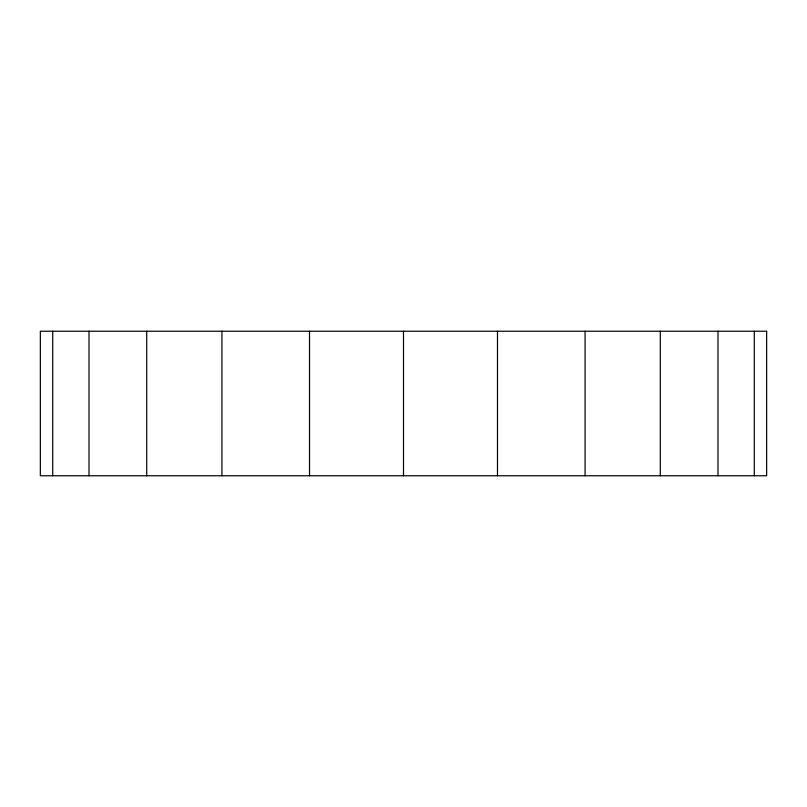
<?xml version="1.0" encoding="UTF-8"?>
<svg xmlns="http://www.w3.org/2000/svg" width="807" height="807" viewBox="0 0 807 807"><rect width="100%" height="100%" fill="white"/><g stroke="black" fill="none" stroke-linecap="round" stroke-linejoin="round"><path stroke-width="1.21" d="M754.273 331.233L754.273 475.767M717.998 331.233L717.998 475.767M660.287 331.233L660.287 475.767M585.075 331.233L585.075 475.767M497.485 331.233L497.485 475.767M403.5 331.233L403.5 475.767M309.515 331.233L309.515 475.767M221.925 331.233L221.925 475.767M146.713 331.233L146.713 475.767M89.002 331.233L89.002 475.767M52.727 331.233L52.727 475.767M766.65 331.233L40.35 331.233L40.35 475.767L766.65 475.767L766.65 331.233"/></g></svg>
